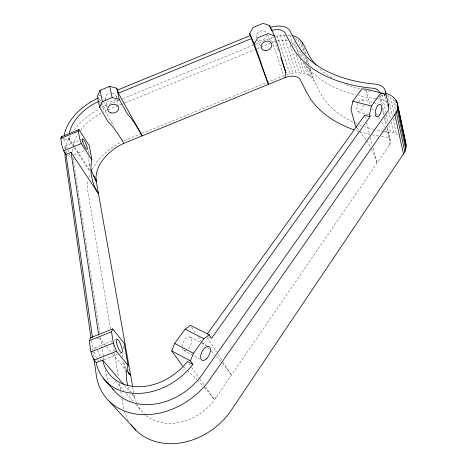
<?xml version="1.0" encoding="UTF-8"?>
<svg xmlns="http://www.w3.org/2000/svg" width="467" height="467" viewBox="0 0 467 467"><rect width="100%" height="100%" fill="white"/><g stroke="black" fill="none" stroke-linecap="round" stroke-linejoin="round"><path stroke-width="0.35" stroke-dasharray="2.33 1.75" d="M146.118 415.513A49.619 40.203 -40.7 0 0 213.863 400.733L390.132 144.075A8.4 5.983 -14.1 0 0 386.022 137.006L381.195 136.352M204.324 387.347A98.695 18.978 37.1 0 1 212.888 397.569L213.74 398.736L216.454 397.078M98.741 95.56L99.81 95.11L100.516 96.325M118.735 100.306L107.293 104.999A53.676 33.922 -29.3 0 0 101.222 107.778M122.774 98.654L254.678 44.587M255.356 44.307L274.012 36.805M108.286 109.71L124.455 103.09M125.127 102.81L254.468 49.835M257.165 48.731L271.309 42.935M61.983 137.181L64.055 140.316L68.935 138.32L74.51 146.836M65.094 146.054L80.54 139.744M81.211 139.47L82.554 138.921M74.387 154.665L84.445 150.561M141.373 133.644L127.205 139.417A51.236 34.068 -29.7 0 0 123.697 140.952M142.05 133.369L283.755 75.631L270.831 37.967M96.599 338.738L98.473 337.991M94.859 347.868L115.53 339.678M103.785 359.876L119.155 353.799M119.826 353.531L121.829 352.737M131.863 393.792L134.677 397.265L135.126 399.162A49.619 40.203 -40.7 0 0 136.633 403.202M272.658 42.386L275.139 41.481A18.505 11.558 -20.1 0 1 276.855 40.997M275.314 36.449L280.527 35.294L286.265 34.943M286.802 74.539C292.593 72.782 298.88 72.233 304.764 73.874C313.532 75.777 316.322 85.274 319.883 92.233A118.706 76.133 -12.3 0 0 355.019 123.002M287.491 34.99L292.692 35.766M375.783 98.566L373.145 98.321A133.054 81.124 -13.2 0 1 358.703 95.682M376.437 98.63L380.669 99.156A14.792 10.134 -14.9 0 1 386.793 102.378M398.246 134.525L393.518 132.786L385.619 131.717A118.706 76.133 -12.3 0 1 384.207 131.49M380.506 94.947L383.214 95.63M361.75 99.623L377.978 103.82M358.341 111.864L368.872 114.695M369.578 114.882L374.493 116.207M208.48 336.853L210.88 338.067M190.273 337.034L201.195 342.632M201.837 342.959L206.98 345.592M183.63 350.519L200.285 359.31M115.25 380.862L123.854 390.733M126.248 393.477L133.416 401.702M135.809 404.445L141.069 410.475M124.461 385.415L130.153 392.011M132.517 394.767L134.677 397.265M99.097 337.746L106.067 346.1M106.529 346.66L112.103 353.344M112.565 353.904L126.037 370.057M189.106 363.822L191.196 366.782M191.61 367.377L199.543 378.62M199.964 379.21L204.972 386.308M205.392 386.904L213.74 398.736M68.935 138.32L69.198 140.047L73.979 147.344M74.381 147.951L89.927 171.669M191.645 327.198L195.626 333.269M198.014 336.911L200.804 341.161M74.907 147.444L90.032 170.554M207.249 337.472L216.612 352.106M218.171 354.541L222.467 361.248M222.852 361.861L231.439 375.27A97.323 21.768 37.1 0 0 221.702 362.456M304.478 63.098L305.225 64.312A133.054 81.124 -13.2 0 0 355.953 95.005M99.097 101.123L100.551 103.604M100.919 104.229L113.639 125.944M99.354 98.899L101.152 101.981M101.514 102.6L106.19 110.609A45.614 28.82 -29.3 0 0 103.09 112.092M103.341 101.193L106.873 107.276M300.421 56.379L294.105 44.307A18.505 11.558 -20.1 0 0 290.602 41.633M267.521 34.914L270.265 40.699M257.632 39.981L260.288 45.801M273.452 35.895L274.835 39.981M275.069 40.664L278.53 50.88M277.264 35.912L289.914 73.71M280.527 35.294L293.048 73.156M283.755 34.967L296.154 72.893M290.24 45.299L299.172 72.928M289.89 35.2L293.65 46.963M296.084 54.575L302.061 73.255M389.408 145.33L389.087 137.508A84.264 44.009 36.7 0 0 385.806 129.593M294.449 41.306L298.617 54.47M299.937 58.632L304.764 73.874M295.693 38.002L296.784 41.47M299.616 50.489L302.015 58.124M303.322 62.286L307.245 74.773M298.191 39.823L300.789 48.159M302.523 53.717L304.904 61.358M306.206 65.526L309.458 75.946M300.147 41.207L303.381 51.639M304.887 56.507L306.831 62.765M307.911 66.244L311.361 77.37M303.807 47.453L306.165 55.118M307.455 59.291L309.172 64.866M310.246 68.345L314.104 80.884M302.172 44.225L305.179 53.968M306.253 57.447L308.407 64.411M309.481 67.89L312.919 79.022M364.867 115.968L365.941 120.147M366.653 122.932L369.701 134.77M370.413 137.561L372.386 145.219M373.098 148.01L377.038 163.333A85.397 42.386 36.8 0 0 371.131 148.483M366.204 90.475L369.59 104.159M379.975 95.379L384.709 115.834M384.872 116.54L386.664 124.298M387.318 127.117L390.424 140.52M379.478 96.021L381.288 103.814M382.438 108.77L383.921 115.145M384.574 117.976L386.384 125.763M387.044 128.6L389.18 137.806M381.93 94.778L385.818 111.753M386.466 114.584L388.246 122.36M388.894 125.191L390.511 132.266M385.386 96.657L387.622 106.575M388.737 111.531L390.488 119.324M391.13 122.161L393.518 132.786M116.12 96.22L116.744 99.01M116.902 99.705L117.999 104.59M387.844 95.344L392.403 115.909M393.027 118.746L396.331 133.638M390.657 97.194L394.23 113.522M392.992 98.642L395.753 111.426M394.942 100.37L396.617 108.186M105.355 98.566L107.118 106.978M132.663 386.828L134.519 397.329M89.43 163.724L89.909 166.526M123.615 362.182L125.565 373.507M110.504 328.885L87.814 190.991A51.236 34.068 -29.7 0 1 88.105 180.484M113.102 344.681L114.403 352.585M114.52 353.303L118.303 376.285M119.482 383.465L120.667 390.646M120.784 391.364L121.496 395.677M121.963 398.549L123.031 405.012A65.672 53.507 -41.1 0 0 124.111 409.991M72.975 157.467L99.699 332.463M100.469 337.507L103.878 359.829M105.414 369.911L106.745 376.513A59.134 46.42 -39.2 0 0 108.974 382.508M91.357 340.671L92.7 350.046M92.799 350.764L93.622 356.531M69.198 140.047L69.005 137.969A40.921 25.346 -29.2 0 1 69.04 135.815M64.055 140.316L64.026 139.715A46.385 28.738 -29.2 0 1 64.037 138.092M72.292 151.419A45.614 28.82 -29.3 0 1 72.508 148.132M72.963 145.599A45.614 28.82 -29.3 0 1 77.703 134.438M80.633 130.229A45.614 28.82 -29.3 0 1 102.069 112.617M356.94 127.94A85.397 42.386 36.8 0 1 359.135 130.579M359.561 131.104A85.397 42.386 36.8 0 1 366.151 140.112M366.502 140.643A85.397 42.386 36.8 0 1 370.804 147.864M277.427 40.857A18.505 11.558 -20.1 0 1 287.619 40.623M88.847 177.501A51.236 34.068 -29.7 0 1 90.259 173.508M92.133 169.527A51.236 34.068 -29.7 0 1 121.391 142.079M128.46 420.58A65.672 53.507 -41.1 0 1 124.31 410.686M65.398 148.979A53.676 33.922 -29.3 0 1 70.254 135.897M74.16 129.943A53.676 33.922 -29.3 0 1 98.841 109.027M370.489 91.316A124.543 75.893 -13.2 0 1 364.132 90.084M360.022 89.115A124.543 75.893 -13.2 0 1 344.29 83.972M331.92 77.814A124.543 75.893 -13.2 0 1 318.628 67.709M383.506 131.373A118.706 76.133 -12.3 0 1 375.947 129.867M373.939 129.388A118.706 76.133 -12.3 0 1 364.377 126.621M361.686 125.681A118.706 76.133 -12.3 0 1 359.643 124.911M356.975 123.843A118.706 76.133 -12.3 0 1 355.667 123.282M126.072 368.597A100.516 57.26 -16.5 0 1 124.053 363.454M122.839 357.302A100.516 57.26 -16.5 0 1 122.675 353.017M123.019 348.75A100.516 57.26 -16.5 0 1 123.685 345.148M202.293 342.539A97.323 21.768 37.1 0 1 206.14 346.17M207.535 347.518A97.323 21.768 37.1 0 1 209.356 349.298M211.201 351.143A97.323 21.768 37.1 0 1 214.657 354.692M216.53 356.683A97.323 21.768 37.1 0 1 220.891 361.516M378.544 136.014A133.159 84.866 -12.4 0 1 370.868 134.566M370.179 134.414A133.159 84.866 -12.4 0 1 359.24 131.542M358.563 131.332A133.159 84.866 -12.4 0 1 355.247 130.246M145.558 415.058A49.619 40.203 -40.7 0 1 137.24 404.492M371.866 108.303A84.264 44.009 36.7 0 1 373.985 110.942M376.005 113.586A84.264 44.009 36.7 0 1 377.534 115.705M378.644 117.299A84.264 44.009 36.7 0 1 379.706 118.887M381.702 122.062A84.264 44.009 36.7 0 1 384.551 127.1M183.77 367.138A98.695 18.978 37.1 0 1 186.275 369.409M187.255 370.313A98.695 18.978 37.1 0 1 197.01 379.683M197.506 380.179A98.695 18.978 37.1 0 1 203.046 385.958M131.209 392.817A102.717 56.53 -16.7 0 1 128.256 386.658M89.909 165.843A80.703 59.986 -14.8 0 1 88.59 156.749M88.578 153.182A80.703 59.986 -14.8 0 1 88.841 149.574M181.984 346.432A7.519 4.034 -62.8 0 1 186.899 337.676A7.519 4.034 -62.8 0 1 191.861 339.818A7.519 4.034 -62.8 0 1 187.985 349.024M186.444 350.162A7.519 4.034 -62.8 0 1 182.072 348.289M358.709 101.806A6.363 2.954 -74.2 0 1 363.472 102.524M363.379 104.923A6.363 2.954 -74.2 0 1 358.463 111.905A6.363 2.954 -74.2 0 1 357.856 103.476M256.751 38.037A5.54 4.46 -27.7 0 1 259.915 31.382A5.54 4.46 -27.7 0 1 266.785 33.414M266.99 34.821A5.54 4.46 -27.7 0 1 263.68 39.473A5.54 4.46 -27.7 0 1 258 39.426M111.946 93.131A5.516 4.366 -9.1 0 1 116.225 97.556M115.571 99.308A5.516 4.366 -9.1 0 1 106.908 100.837M105.665 99.418A5.516 4.366 -9.1 0 1 110.253 93.143M69.793 154.203A5.75 1.267 66.4 0 1 67.733 154.6M66.921 153.153A5.75 1.267 66.4 0 1 65.935 150.964M65.211 148.833A5.75 1.267 66.4 0 1 65.211 146.008A5.75 1.267 66.4 0 1 67.446 148.477M68.24 149.989A5.75 1.267 66.4 0 1 69.163 152.172M98.49 360.903A7.227 2.02 70.1 0 1 97.539 359.73M96.564 358.049A7.227 2.02 70.1 0 1 94.305 351.166M94.194 349.52A7.227 2.02 70.1 0 1 96.459 348.808M97.416 350.168A7.227 2.02 70.1 0 1 100.037 356.806M100.405 359.246A7.227 2.02 70.1 0 1 100.387 360.197"/><path stroke-width="0.7" d="M94.708 178.972L96.301 181.4A38.679 25.522 -29.7 0 1 123.428 143.515L284.94 77.65L285.927 72.689L285.506 71.41A84.533 5.242 68.3 0 1 279.873 51.814L274.421 35.685L269.512 25.533L263.143 23.35L253.085 27.483L249.658 33.577L268.461 84.364A84.434 2.995 68.2 0 1 260.119 59.893L254.299 43.933L249.658 33.577M131.163 424.777A65.672 53.507 -41.1 0 0 229.151 413.307L404.877 151.886L405.765 149.422L406.086 144.531L397.651 104.725C396.81 98.77 391.323 94.708 385.765 93.441M93.931 358.691L96.301 375.275A69.624 54.674 -39.2 0 0 140.941 414.579A69.624 54.674 -39.2 0 0 207.727 382.485L394.872 114.631L397.265 109.675L397.651 104.725M61.638 136.662L61.486 137.31L61.638 136.662L78.999 129.557L89.378 145.938L91.836 159.907A82.11 60.021 -14.9 0 0 98.479 193.677L71.066 152.382L66.016 154.437L92.431 337.343M269.512 25.533L270.37 27.43A18.814 11.523 -20.3 0 1 289.581 30.098L296.247 42.742L300.76 50.016A135.395 80.937 -13.5 0 0 369.59 83.546L377.237 84.323A15.067 10.14 -15.2 0 1 385.106 94.62L384.574 95.969L384.049 93.639L365.865 89.109L361.954 88.847L352.877 101.187L351.009 109.605L355.574 126.364A85.397 42.386 36.8 0 1 356.49 127.415M384.049 93.639L380.447 93.47L371.405 106.032L369.467 114.561L370.004 116.703L211.481 338.371L209.216 334.792L190.448 325.376L185.125 329.194L174.652 343.438L171.71 350.904L182.749 366.221M91.836 159.907L81.322 143.538L79.542 138.139L78.392 131.145L78.999 129.557M209.216 334.792L203.933 338.744L193.449 353.315L190.413 360.886L192.836 364.353L191.826 365.725A60.412 46.741 -38.6 0 1 136.878 393.459A60.412 46.741 -38.6 0 1 96.78 365.2L96.249 362.643C90.75 356.841 90.382 348.16 89.296 340.671L90.691 337.688L112.699 328.949L124.146 343.321L128.04 365.422A102.717 56.53 -16.7 0 0 127.83 385.363M128.04 365.422L116.423 351.301L113.376 343.041L111.531 331.844L112.699 328.949M66.016 154.437L63.565 150.788L61.825 145.377L60.833 138.331L61.387 137.117M116.674 88.187L119.213 99.313L127.497 114.123A83.786 11.961 67.7 0 1 142.131 135.821L118.402 93.143L117.678 89.997L116.674 88.187L109.727 86.389L100.049 90.365L97.41 96.144L99.646 107.334L108.28 121.98A83.692 14.109 67.6 0 1 122.366 140.841M99.646 107.334L102.343 101.567L100.049 90.365M254.299 43.933L257.807 37.798L268.017 33.606L274.421 35.685M207.354 333.87L364.686 115.267L370.004 116.703M98.461 97.942L97.667 98.303A46.385 28.738 -29.2 0 0 64.265 135.611M117.678 89.997L250.37 35.527M118.402 93.143L251.684 38.457M102.343 101.567L112.173 97.539L119.213 99.313M60.833 138.331L78.392 131.145M63.565 150.788L81.322 143.538M89.296 340.671L111.531 331.844M90.884 351.955L113.376 343.041M94.06 360.15L116.423 351.301M96.249 362.643L102.658 360.11L123.516 384.312M284.94 77.65L286.878 76.956A12.697 8.289 -19.8 0 1 300.007 79.232L306.305 91.765L310.812 99.395A133.159 84.866 -12.4 0 0 353.945 129.797M271.601 30.443L272.781 30.116A13.42 8.219 -20.3 0 1 284.835 32.509L291.215 44.896L295.815 52.427A141.186 84.434 -13.5 0 0 367.401 87.691L374.54 88.409A8.937 6.013 -15.2 0 1 379.35 92.717M352.877 101.187L371.405 106.032M292.692 35.766C301.589 37.372 304.607 46.846 308.162 53.833A124.543 75.893 -13.2 0 0 316.124 65.129M185.125 329.194L203.933 338.744M174.652 343.438L193.449 353.315M171.71 350.904L190.413 360.886M192.836 364.353L187.436 361.458L186.724 362.415A53.279 41.207 -38.6 0 1 138.436 386.74A53.279 41.207 -38.6 0 1 103.079 362.065L102.658 360.11M109.091 401.13L135.815 430.183M103.446 378.498L113.417 389.694M128.355 372.847L130.678 375.631A100.516 57.26 -16.5 0 1 126.715 369.823M93.213 175.423L95.998 179.678L132.535 386.127M122.407 140.911L123.831 143.334M61.218 137.467L61.399 137.812M270.177 27.5L271.315 29.853M405 141.116L405.519 142.207L397.073 102.39M280.842 57.698L285.927 72.689M302.307 42.579L302.733 43.974M405.66 142.785L406.086 144.531M385.386 91.544L388.713 106.418M109.727 86.389L112.173 97.539M394.872 114.631L403.523 154.279M396.314 112.179L404.877 151.886M397.265 109.675L405.765 149.422M397.715 107.171L406.167 146.953M396.01 100.207L396.465 102.343M71.066 152.382L98.665 334.857M90.948 337.787L65.211 157.577A53.676 33.922 -29.3 0 1 65.036 151.915M112.565 388.573A59.134 46.42 -39.2 0 0 200.092 377.482L387.849 111.035A14.792 10.134 -14.9 0 0 387.978 104.048M69.309 133.609A40.921 25.346 -29.2 0 1 98.677 101.316M95.998 179.678A80.703 59.986 -14.8 0 1 90.931 169.311M206.449 358.796A7.647 3.946 -63.2 0 0 209.263 346.788A7.647 3.946 -63.2 0 0 200.874 354.733A7.647 3.946 -63.2 0 0 206.449 358.796M379.84 114.619A6.45 2.878 -73.9 0 0 380.389 104.445A6.45 2.878 -73.9 0 0 375.199 112.74A6.45 2.878 -73.9 0 0 379.84 114.619M265.688 50.547A5.622 4.472 -27.4 0 0 271.485 43.273A5.622 4.472 -27.4 0 0 262.226 43.612A5.622 4.472 -27.4 0 0 265.688 50.547M110.965 112.845A5.598 4.378 -9.5 0 0 118.723 107.819A5.598 4.378 -9.5 0 0 109.879 105.344A5.598 4.378 -9.5 0 0 110.965 112.845M82.77 141.711A5.756 1.138 66.6 0 0 87.125 149.469A5.756 1.138 66.6 0 0 84.76 141.349A5.756 1.138 66.6 0 0 82.77 141.711M116.487 342.474A7.239 1.815 69.8 0 0 121.642 352.766A7.239 1.815 69.8 0 0 119.873 342.603A7.239 1.815 69.8 0 0 116.487 342.474"/></g></svg>
